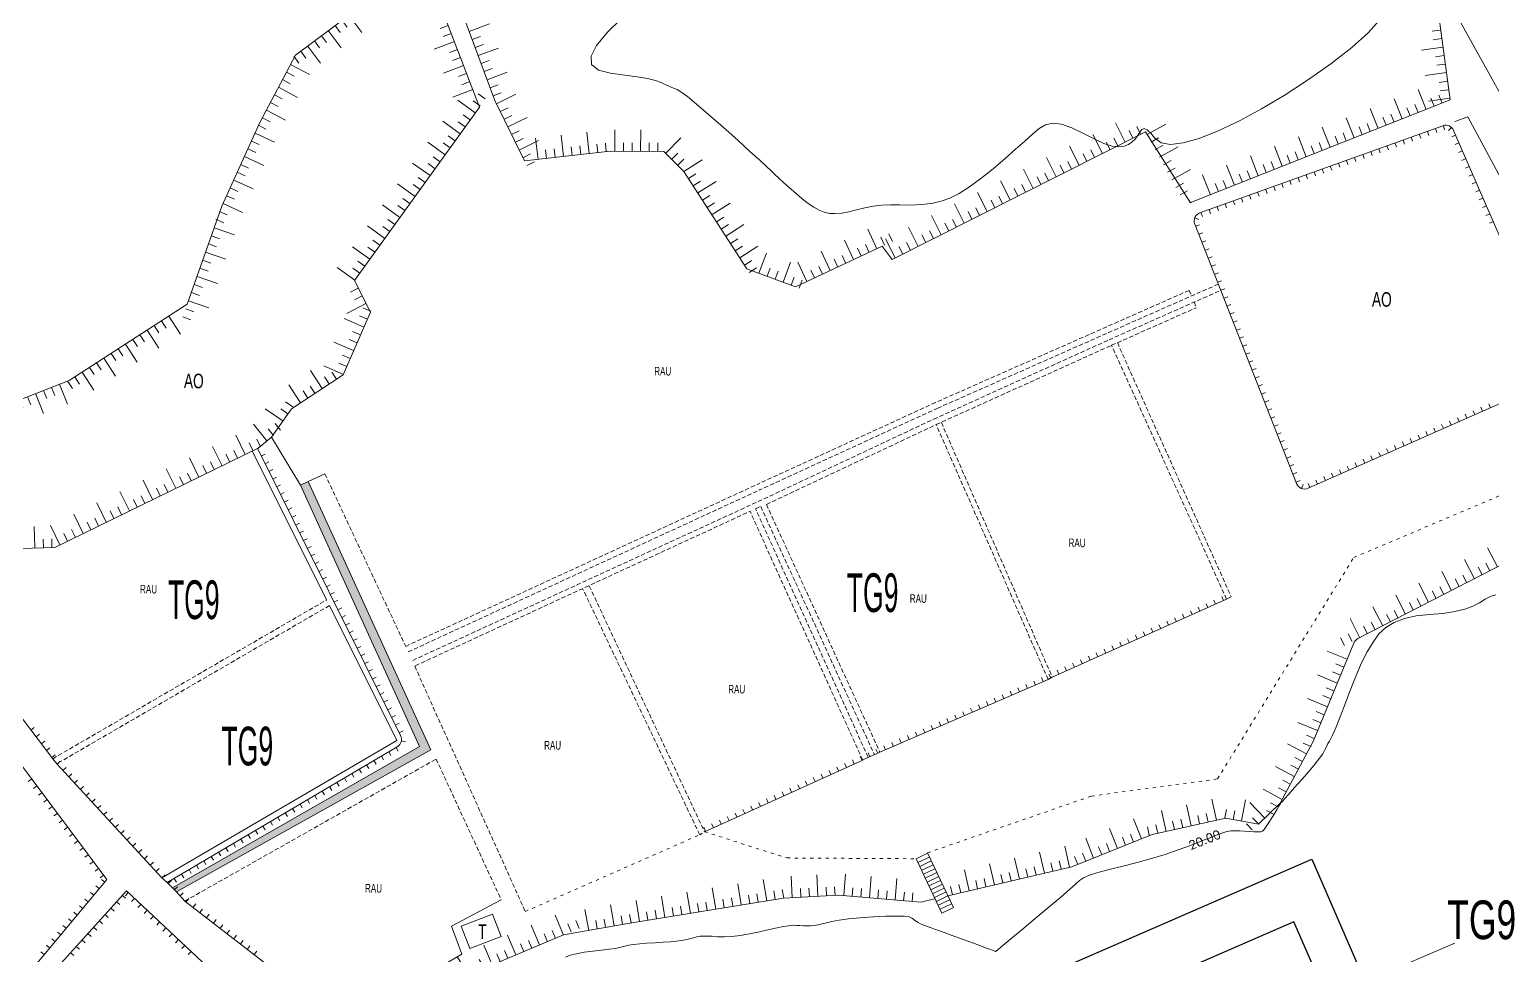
# Model space of a CAD drawing. Header units: inches. Extents: x 496359 to 501064, y 2374078 to 2377203.
# Drawn here: x 499679.6 to 499849.9, y 2376312.6 to 2376420.4 of the extents above; entities that cross this region are included whole.
import ezdxf
from ezdxf.enums import TextEntityAlignment as Align

# ---------------------------------------------------------------- set-up
doc = ezdxf.new("R2010")
doc.units = ezdxf.units.IN
doc.header["$MEASUREMENT"] = 0
doc.linetypes.add('ACAD_ISO03W100', pattern=[30, 12, -18])
doc.linetypes.add('DASHED', pattern=[0.75, 0.5, -0.25])
for name, color, linetype in [('chu', 6, 'Continuous'), ('coc', 1, 'Continuous'), ('MANH', 147, 'Continuous'), ('NOI', 2, 'Continuous'), ('tl', 8, 'Continuous')]:
    doc.layers.add(name, color=color, linetype=linetype)
for name, color, linetype, lineweight in [('EG Text2', 7, 'Continuous', 18), ('ISO', 252, 'Continuous', 20), ('LC Net dam 1', 30, 'Continuous', 30), ('LC Net manh', 239, 'Continuous', 5), ('manh1', 67, 'Continuous', 13)]:
    doc.layers.add(name, color=color, linetype=linetype, lineweight=lineweight)
doc.styles.add('EG Hai', font='')
doc.styles.get("Standard").update_dxf_attribs({"font": 'vnsimli.shx', "height": 2})
doc.styles.add('style1', font='')
doc.styles.get('EG Hai').set_extended_font_data('.VnArial NarrowH')
doc.styles.get('style1').set_extended_font_data('.VnAvantH')

# ---------------------------------------------------------------- blocks, each defined once
blk = doc.blocks.new('t2')
at = {"layer": 'tl', "color": 250, "lineweight": 0}
for p, q in [((-2, 0), (-2, -1)), ((-1, 0), (-1, -1)), ((0, 0), (0, -2.5))]:
    blk.add_line(p, q, dxfattribs=at)
blk = doc.blocks.new('1')
at = {"layer": 'tl', "color": 250, "lineweight": 0}
blk.add_line((0, -0.5), (0, 0), dxfattribs=at)
blk = doc.blocks.new('t1')
at = {"layer": 'tl', "color": 250, "lineweight": 0}
for p, q in [((0, 0), (0, 2.5)), ((-2, 0), (-2, 1)), ((-1, 0), (-1, 1))]:
    blk.add_line(p, q, dxfattribs=at)
blk = doc.blocks.new('2')
at = {"layer": 'coc'}
blk.add_blockref('1', (0, 0.5), dxfattribs=at)
blk = doc.blocks.new('Nền HT mới')
at = {"layer": 'MANH', "lineweight": 0}
h = blk.add_hatch(dxfattribs=at)
h.set_pattern_fill('HONEY', color=8, scale=3, style=0)
h.set_pattern_definition([(0, (-182.5132, 39.2742), (0.5625, 0.3247595), [0.375, -0.75]), (120, (-182.5132, 39.2742), (-0.5625, 0.3247595), [0.375, -0.75]), (60, (-182.5132, 39.2742), (1e-09, 0.649519), [-0.75, 0.375])])
h.paths.add_polyline_path([(-167.17, 87.03), (-168.08, 86.61), (-154.2, 56.21), (-182.97, 39.75), (-182.51, 39.27), (-152.9, 55.79)])
at = {"layer": 'MANH', "lineweight": 0, "elevation": -28.38}
for points in [[(-64.34, 119.54), (-64.46, 119.49), (-69.69, 127.74), (-99.18, 112.89), (-100.35, 114.43), (-110.44, 109.69), (-116.1, 111.8), (-123.42, 123.14), (-125.75, 125.45), (-132.03, 125.49), (-141.99, 124.35), (-145.43, 131.39), (-151.13, 146.74)], [(-33.79, 242.26), (-26, 237.24), (-20.77, 232.65), (-16.79, 228.43), (-21.42, 219.1), (-25.68, 210.52), (-29.54, 204.18), (-26.47, 200.32), (-18.56, 193.72), (-14.49, 183.13), (-15.26, 174.18), (-17.21, 165.65), (-19.9, 159.32), (-26.02, 156.73), (-32.98, 148.84), (-35.76, 142.66), (-34.23, 131.46), (-34.23, 131.46), (-34.24, 131.46)], [(-161.79, 110.42), (-159.93, 106.75), (-163.1, 99.44), (-169.13, 95.51), (-171.43, 92.19), (-173.01, 90.93), (-196.67, 79.37), (-227.21, 78.47), (-237.86, 86.3), (-228.44, 93.67), (-217.7, 95.25), (-208.99, 93.33), (-195, 98.79), (-181.24, 107.68), (-177.23, 119.07), (-172.79, 128.83), (-168.64, 136.68), (-157.81, 144.76), (-152.68, 144.89), (-147.24, 130.61), (-161.79, 110.42)], [(-23.37, 123.11), (-34.2, 142.58)], [(-34.24, 131.46), (-64.34, 119.54)], [(-33.68, 128.95), (-32.17, 129.49), (-27.53, 120.84), (-24.59, 119.17), (-15.84, 120.72)], [(-168.08, 86.61), (-171.43, 92.19)], [(-173.68, 90.61), (-165.02, 73.26)], [(-167.17, 87.03), (-152.9, 55.79), (-182.51, 39.27)], [(-168.08, 86.61), (-167.17, 87.03)], [(-165.22, 87.92), (-167.17, 87.03)], [(-168.08, 86.61), (-154.2, 56.21), (-182.97, 39.75)], [(-163.79, 23.54), (-169.77, 29.13), (-181.51, 38.21), (-182.51, 39.27), (-183.57, 40.37), (-184.19, 40.9), (-196.44, 54.18), (-196.91, 54.77), (-215.16, 78.83)], [(-238.07, 66.09), (-229.92, 74.66), (-222.93, 75.48), (-217.79, 76.04), (-214.56, 72.72), (-190.6, 40.71), (-202.41, 26.56), (-208, 32.4), (-235.63, 58.92), (-238.07, 66.09)], [(-59.72, 73.61), (-59.72, 73.61)], [(-164.7, 72.6), (-156.86, 56.9)], [(-184.19, 40.9), (-156.86, 56.9)], [(-96.4, 43.13), (-95.06, 43.77)], [(-96.4, 43.13), (-93.39, 36.81)], [(-96.19, 42.68), (-94.85, 43.32)], [(-95.97, 42.23), (-94.63, 42.87)], [(-95.07, 43.82), (-92.04, 37.46)], [(-95.76, 41.78), (-94.42, 42.42)], [(-95.54, 41.33), (-94.2, 41.96)], [(-95.33, 40.88), (-93.99, 41.51)], [(-95.11, 40.42), (-93.77, 41.06)], [(-207.98, 12.73), (-205.78, 20.1), (-188.32, 39.39), (-171.91, 24), (-207.74, -15.69), (-222.85, -17.45), (-230.1, -11.31), (-207.98, 12.73), (-207.98, 12.73)], [(-94.9, 39.97), (-93.56, 40.61)], [(-94.68, 39.52), (-93.34, 40.16)], [(-94.47, 39.07), (-93.13, 39.71)], [(-94.25, 38.62), (-92.91, 39.26)], [(-18.56, 39.82), (-39.48, 30.83)], [(-144.69, 38.33), (-150.49, 35.28), (-149.28, 32.01), (-165.9, 22.31)], [(-95.86, 38.08), (-105.43, 38.89), (-111.85, 38.55), (-129.94, 35.6), (-137.43, 34.26), (-147.93, 29.86), (-163.93, 20.24)], [(-95.86, 38.08), (-94.24, 38.46)], [(-94.04, 38.17), (-92.7, 38.8)], [(-93.82, 37.72), (-92.48, 38.35)], [(-93.61, 37.26), (-92.27, 37.9)], [(-149.37, 35.29), (-145.73, 36.69)], [(-144.72, 34.09), (-145.73, 36.69)], [(-93.39, 36.81), (-92.05, 37.45)], [(-148.36, 32.68), (-149.37, 35.29)], [(-148.36, 32.68), (-144.72, 34.09)]]:
    blk.add_lwpolyline(points, dxfattribs=at)
for points in [[(-23.13, 98.45), (-22.25, 98.84, 0.412838), (-21.73, 100.16), (-33.83, 127.91, 0.394871), (-35.08, 128.45), (-63.36, 118.3, 0.422877), (-63.96, 116.99), (-52.11, 86.8, 0.426481), (-50.77, 86.25), (-23.13, 98.45)], [(-183.57, 40.37), (-156.8, 56.17, 0.393719), (-156.41, 57.47), (-173.08, 90.9)], [(-92.7, 38.82), (-78.28, 42.19), (-68.9, 45.95), (-60.33, 47.87), (-56.54, 47.16), (-54.01, 49.61), (-50.18, 56.78), (-45.44, 68.24, -0.177757), (-44.97, 68.75), (-22, 80.55), (-1.51, 89.66)], [(-121.04, 46.28), (-102.62, 54.62, -0.002356), (-102.61, 54.63), (-100.62, 55.52, -0.004141), (-100.61, 55.53), (-81.03, 63.99), (-80.56, 64.27), (-60.25, 73.34), (-59.72, 73.62)]]:
    blk.add_lwpolyline(points, format="xyb", dxfattribs=at)
at = {"layer": 'MANH', "color": 3, "linetype": 'DASHED', "lineweight": 0, "elevation": -28.38}
for points in [[(-64.61, 109.29), (-94.15, 96.23), (-114.92, 86.69)], [(-61.22, 110.02), (-93.86, 95.59), (-114.62, 86.05)], [(-114.12, 85.01), (-94.35, 94.3), (-73.94, 103.53), (-60.93, 109.29)], [(-64.61, 109.29), (-64.33, 108.65)], [(-64.01, 107.93), (-63.8, 107.26)], [(-113.82, 84.37), (-94.06, 93.66), (-73.65, 102.89), (-63.8, 107.26)], [(-155.82, 67.85), (-114.92, 86.69)], [(-155.53, 67.21), (-114.62, 86.05)], [(-155, 66.22), (-114.12, 85.01)], [(-154.7, 65.59), (-115.73, 83.57)], [(-102.62, 54.62), (-115.73, 83.57)], [(-115.09, 83.86), (-114.49, 84.14)], [(-101.99, 54.95), (-115.09, 83.86)], [(-114.49, 84.13), (-101.25, 55.23), (-101.25, 55.23)], [(-113.82, 84.37), (-100.62, 55.53)]]:
    blk.add_lwpolyline(points, dxfattribs=at)
at = {"layer": 'MANH', "linetype": 'DASHED', "lineweight": 0, "elevation": -28.38}
for points in [[(-60.25, 73.34), (-73.65, 102.89)], [(-72.97, 103.21), (-59.72, 73.62)], [(-93.46, 93.91), (-80.56, 64.27)], [(-81.03, 63.99), (-94.06, 93.66)], [(-165.22, 87.92), (-155.82, 67.85)], [(-121.59, 45.92), (-135.22, 74.58)], [(-134.45, 74.89), (-121.04, 46.28)], [(-196.91, 54.77), (-165.02, 73.26)], [(-164.7, 72.6), (-196.44, 54.18)], [(-154.77, 65.55), (-141.9, 36.99)], [(-181.51, 38.21), (-152.27, 54.73)], [(-152.27, 54.73), (-144.69, 38.33)]]:
    blk.add_lwpolyline(points, dxfattribs=at)
at = {"layer": 'MANH', "linetype": 'ACAD_ISO03W100', "lineweight": 0, "ltscale": 0.03, "elevation": -28.38}
for points in [[(-75.99, 50.42), (-61.31, 52.42), (-45.45, 78.2), (-21.9, 88.16), (-5.53, 98.7), (-5.53, 98.7)], [(-95.07, 43.82), (-75.99, 50.42)], [(-141.9, 36.99), (-121.59, 45.92), (-121.04, 46.28), (-111.42, 43.22), (-96.4, 43.13)]]:
    blk.add_lwpolyline(points, dxfattribs=at)
at = {"layer": 'manh1', "color": 1, "lineweight": 0, "elevation": -28.38}
blk.add_lwpolyline([(-137.23, 31.66), (-136.66, 31.89), (-135.94, 32.08), (-135.06, 32.24), (-134.04, 32.37), (-133.03, 32.48), (-132.13, 32.59), (-131.39, 32.7), (-130.79, 32.82), (-130.32, 32.94), (-129.85, 33.06), (-129.28, 33.15), (-128.57, 33.24), (-127.74, 33.31), (-126.79, 33.36), (-125.84, 33.41), (-125, 33.46), (-124.3, 33.53), (-123.73, 33.6), (-123.3, 33.69), (-122.94, 33.77), (-122.62, 33.85), (-122.33, 33.92), (-122.06, 33.99), (-121.81, 34.06), (-121.53, 34.1), (-121.16, 34.12), (-120.7, 34.12), (-120.14, 34.1), (-119.48, 34.05), (-118.72, 34.03), (-117.86, 34.08), (-116.88, 34.19), (-115.8, 34.38), (-114.64, 34.63), (-113.52, 34.88), (-112.58, 35.09), (-111.83, 35.24), (-111.27, 35.33), (-110.9, 35.37), (-110.6, 35.38), (-110.29, 35.37), (-109.95, 35.36), (-109.56, 35.34), (-109.15, 35.32), (-108.71, 35.32), (-108.25, 35.35), (-107.79, 35.42), (-107.32, 35.54), (-106.82, 35.68), (-106.2, 35.84), (-105.35, 35.99), (-104.26, 36.12), (-102.93, 36.25), (-101.41, 36.35), (-99.92, 36.43), (-98.7, 36.45), (-97.8, 36.43), (-97.2, 36.35), (-96.89, 36.23), (-96.72, 36.09), (-96.56, 35.95), (-96.37, 35.81), (-96.15, 35.69), (-95.9, 35.57), (-95.62, 35.45), (-95.32, 35.33), (-94.99, 35.2), (-94.64, 35.07), (-94.25, 34.93), (-93.77, 34.76), (-93.13, 34.53), (-92.32, 34.24), (-91.35, 33.88), (-90.25, 33.48), (-89.19, 33.09), (-88.33, 32.77), (-87.72, 32.55), (-87.34, 32.41), (-87.19, 32.36), (-87.16, 32.35), (-87.15, 32.35), (-87.14, 32.35), (-87.13, 32.36), (-87.09, 32.39), (-86.86, 32.58), (-86.3, 33.04), (-85.38, 33.81), (-84.11, 34.87), (-82.52, 36.19), (-80.92, 37.53), (-79.57, 38.67), (-78.54, 39.56), (-77.82, 40.19), (-77.37, 40.6), (-76.92, 40.89), (-76.22, 41.2), (-75.23, 41.52), (-73.93, 41.88), (-72.35, 42.27), (-70.66, 42.69), (-69, 43.15), (-67.4, 43.63), (-65.88, 44.15), (-64.44, 44.69), (-63.15, 45.2), (-62.09, 45.62), (-61.28, 45.94), (-60.7, 46.15), (-60.34, 46.28), (-60.05, 46.34), (-59.71, 46.38), (-59.28, 46.39), (-58.76, 46.38), (-58.17, 46.35), (-57.59, 46.31), (-57.1, 46.28), (-56.71, 46.26), (-56.43, 46.25), (-56.25, 46.26), (-56.09, 46.34), (-55.89, 46.55), (-55.63, 46.88), (-55.33, 47.33), (-54.98, 47.89), (-54.64, 48.45), (-54.36, 48.91), (-54.16, 49.24), (-54.04, 49.45), (-53.99, 49.53), (-53.98, 49.56), (-53.97, 49.57), (-53.97, 49.58), (-53.95, 49.59), (-53.93, 49.62), (-53.8, 49.76), (-53.5, 50.09), (-53.01, 50.64), (-52.34, 51.41), (-51.51, 52.35), (-50.66, 53.32), (-49.96, 54.16), (-49.43, 54.84), (-49.06, 55.35), (-48.85, 55.72), (-48.72, 56), (-48.59, 56.27), (-48.45, 56.54), (-48.29, 56.82), (-48.11, 57.12), (-47.88, 57.59), (-47.54, 58.36), (-47.11, 59.44), (-46.57, 60.85), (-45.94, 62.53), (-45.26, 64.27), (-44.58, 65.84), (-43.9, 67.2), (-43.21, 68.35), (-42.52, 69.29), (-41.72, 70.04), (-40.73, 70.64), (-39.55, 71.09), (-38.17, 71.39), (-36.62, 71.56), (-35.07, 71.69), (-33.7, 71.89), (-32.53, 72.17), (-31.58, 72.52), (-30.81, 72.93), (-30.16, 73.34), (-29.53, 73.65), (-28.9, 73.86)], dxfattribs=at)
at = {"layer": 'manh1', "lineweight": 0, "elevation": -28.38}
blk.add_lwpolyline([(-42.46, 140.75), (-43.76, 139.26), (-45.66, 137.56), (-48.12, 135.66), (-50.85, 133.74), (-53.55, 131.98), (-56.2, 130.41), (-58.76, 129.03), (-61.23, 127.86), (-63.46, 126.97), (-65.32, 126.44), (-66.79, 126.27), (-67.88, 126.47), (-68.6, 127), (-69.09, 127.58), (-69.5, 127.97), (-69.84, 128.12), (-70.13, 128.02), (-70.37, 127.71), (-70.61, 127.29), (-70.91, 126.9), (-71.26, 126.56), (-71.68, 126.28), (-72.18, 126.06), (-72.8, 125.98), (-73.58, 126.08), (-74.55, 126.4), (-75.69, 126.91), (-76.98, 127.59), (-78.29, 128.22), (-79.46, 128.62), (-80.48, 128.73), (-81.35, 128.57), (-82.09, 128.13), (-82.84, 127.48), (-83.74, 126.67), (-84.81, 125.72), (-86.05, 124.64), (-87.44, 123.45), (-88.86, 122.3), (-90.18, 121.33), (-91.39, 120.57), (-92.48, 120.02), (-93.47, 119.67), (-94.41, 119.45), (-95.36, 119.31), (-96.34, 119.23), (-97.33, 119.21), (-98.35, 119.24), (-99.37, 119.26), (-100.38, 119.22), (-101.38, 119.1), (-102.36, 118.91), (-103.32, 118.67), (-104.23, 118.43), (-105.06, 118.28), (-105.82, 118.22), (-106.49, 118.25), (-107.09, 118.39), (-107.67, 118.62), (-108.29, 118.96), (-108.96, 119.41), (-109.67, 119.95), (-110.42, 120.59), (-111.15, 121.23), (-111.8, 121.82), (-112.37, 122.34), (-112.84, 122.79), (-113.26, 123.19), (-113.8, 123.69), (-114.61, 124.44), (-115.74, 125.46), (-117.17, 126.75), (-118.87, 128.27), (-120.56, 129.75), (-121.96, 130.96), (-123.03, 131.85), (-123.78, 132.41), (-124.22, 132.67), (-124.51, 132.79), (-124.82, 132.91), (-125.19, 133.07), (-125.6, 133.26), (-126.09, 133.47), (-126.75, 133.71), (-127.67, 133.93), (-128.86, 134.14), (-130.31, 134.34), (-131.96, 134.55), (-133.39, 134.92), (-134.17, 135.57), (-134.24, 136.53), (-133.6, 137.8), (-132.31, 139.33), (-130.77, 140.87)], dxfattribs=at)
at = {"layer": 'NOI', "lineweight": 0}
for name, p, rotation in [('t2', (-162.43, 141.31, -13.3), 36.72157310350189), ('t2', (-150.15, 138.26, -13.3), 290.846951058317), ('t2', (-148.41, 139.43, -28.38), 110.3676241416676), ('t2', (-164.83, 139.52, -13.3), 36.72157310350189), ('t2', (-35.07, 137.6, -28.38), 277.7498579597918), ('t2', (-167.24, 137.73, -13.3), 36.72157310350189), ('t2', (-149.08, 135.45, -13.3), 290.846951058317), ('t2', (-147.37, 136.62, -28.38), 110.3676241416676), ('t2', (-34.66, 134.63, -28.38), 277.7498579597918), ('t2', (-169.23, 135.58, -13.3), 62.13863719659293), ('t2', (-146.33, 133.81, -28.38), 110.3676241416676), ('t2', (-170.63, 132.92, -13.3), 62.13863719659293), ('t2', (-148.01, 132.65, -13.3), 290.846951058317), ('t2', (-147.72, 129.95, -13.3), 234.2190607390519), ('t2', (-37.03, 130.35, -28.38), 201.6096158546453), ('t2', (-34.26, 131.65, -28.38), 277.7498579597918), ('t2', (-145.24, 131.01, -28.38), 116.045620262836), ('t2', (-42.61, 128.14, -28.38), 201.6096158546453), ('t2', (-39.82, 129.25, -28.38), 201.6096158546453), ('t2', (-172.03, 130.27, -13.3), 62.13863719659293), ('t2', (-149.47, 127.51, -13.3), 234.2190607390519), ('t2', (-72.05, 126.55, -28.38), 206.7303628261524), ('t2', (-45.4, 127.04, -28.38), 201.6096158546453), ('t2', (-151.22, 125.08, -13.3), 234.2190607390519), ('t2', (-143.93, 128.32, -28.38), 116.045620262836), ('t2', (-134.45, 125.21, -28.38), 186.5284064033363), ('t2', (-131.47, 125.48, -28.38), 179.6716087458148), ('t2', (-128.47, 125.46, -28.38), 179.6716087458148), ('t2', (-74.72, 125.2, -28.38), 206.7303628261524), ('t2', (-69.52, 127.42, -28.38), 118.7084192901656), ('t2', (-50.98, 124.83, -28.38), 201.6096158546453), ('t2', (-48.19, 125.94, -28.38), 201.6096158546453), ('2', (-36.88, 127.8, -28.38), 199.7385401702302), ('2', (-35.94, 128.14, -28.38), 199.7385401702302), ('2', (-35, 128.47, -28.38), 194.9148099184763), ('2', (-34.07, 128.25, -28.38), 137.6190303906886), ('t2', (-173.36, 127.58, -13.3), 65.54278046607163), ('t2', (-142.61, 125.62, -28.38), 116.045620262836), ('t2', (-140.41, 124.53, -28.38), 186.5284064033363), ('t2', (-137.43, 124.87, -28.38), 186.5284064033363), ('t2', (-125.55, 125.25, -28.38), 135.3334702707491), ('t2', (-77.4, 123.85, -28.38), 206.7303628261524), ('t2', (-53.77, 123.73, -28.38), 201.6096158546453), ('2', (-41.59, 126.11, -28.38), 199.7385401702302), ('2', (-40.65, 126.45, -28.38), 199.7385401702302), ('2', (-39.71, 126.79, -28.38), 199.7385401702302), ('2', (-38.77, 127.13, -28.38), 199.7385401702302), ('2', (-37.83, 127.46, -28.38), 199.7385401702302), ('2', (-33.59, 127.37, -28.38), 113.5481263353955), ('2', (-33.2, 126.46, -28.38), 113.5481263353955), ('t2', (-174.6, 124.85, -13.3), 65.54278046607163), ('t2', (-152.98, 122.64, -13.3), 234.2190607390519), ('t2', (-123.42, 123.14, -28.38), 122.8285417916602), ('t2', (-80.08, 122.5, -28.38), 206.7303628261524), ('t2', (-68.08, 124.79, -28.38), 118.7084192901656), ('t2', (-59.35, 121.52, -28.38), 201.6096158546453), ('t2', (-56.56, 122.62, -28.38), 201.6096158546453), ('2', (-46.3, 124.42, -28.38), 199.7385401702302), ('2', (-45.36, 124.76, -28.38), 199.7385401702302), ('2', (-44.41, 125.1, -28.38), 199.7385401702302), ('2', (-43.47, 125.44, -28.38), 199.7385401702302), ('2', (-42.53, 125.77, -28.38), 199.7385401702302), ('2', (-32.8, 125.54, -28.38), 113.5481263353955), ('2', (-32.4, 124.62, -28.38), 113.5481263353955), ('t2', (-154.73, 120.21, -13.3), 234.2190607390519), ('t2', (-85.44, 119.81, -28.38), 206.7303628261524), ('t2', (-82.76, 121.15, -28.38), 206.7303628261524), ('t2', (-66.63, 122.15, -28.38), 118.7084192901656), ('t2', (-62.14, 120.41, -28.38), 201.6096158546453), ('2', (-51, 122.74, -28.38), 199.7385401702302), ('2', (-50.06, 123.07, -28.38), 199.7385401702302), ('2', (-49.12, 123.41, -28.38), 199.7385401702302), ('2', (-48.18, 123.75, -28.38), 199.7385401702302), ('2', (-47.24, 124.09, -28.38), 199.7385401702302), ('2', (-32, 123.71, -28.38), 113.5481263353955), ('2', (-31.6, 122.79, -28.38), 113.5481263353955), ('t2', (-175.84, 122.12, -13.3), 65.54278046607163), ('t2', (-121.79, 120.62, -28.38), 122.8285417916602), ('t2', (-88.12, 118.46, -28.38), 206.7303628261524), ('2', (-55.71, 121.05, -28.38), 199.7385401702302), ('2', (-54.77, 121.38, -28.38), 199.7385401702302), ('2', (-53.83, 121.72, -28.38), 199.7385401702302), ('2', (-52.89, 122.06, -28.38), 199.7385401702302), ('2', (-51.94, 122.4, -28.38), 199.7385401702302), ('2', (-31.2, 121.87, -28.38), 113.5481263353955), ('t2', (-177.08, 119.39, -13.3), 65.54278046607163), ('t2', (-156.49, 117.78, -13.3), 234.2190607390519), ('t2', (-120.16, 118.1, -28.38), 122.8285417916602), ('t2', (-90.8, 117.11, -28.38), 206.7303628261524), ('2', (-60.42, 119.36, -28.38), 199.7385401702302), ('2', (-59.47, 119.7, -28.38), 199.7385401702302), ('2', (-58.53, 120.03, -28.38), 199.7385401702302), ('2', (-57.59, 120.37, -28.38), 199.7385401702302), ('2', (-56.65, 120.71, -28.38), 199.7385401702302), ('2', (-30.8, 120.96, -28.38), 113.5481263353955), ('2', (-30.4, 120.04, -28.38), 113.5481263353955), ('t2', (-158.24, 115.34, -13.3), 234.2190607390519), ('t2', (-93.48, 115.76, -28.38), 206.7303628261524), ('2', (-63.96, 117.71, -28.38), 249.4426466832526), ('2', (-63.24, 118.34, -28.38), 199.7385401702302), ('2', (-62.3, 118.68, -28.38), 199.7385401702302), ('2', (-61.36, 119.02, -28.38), 199.7385401702302), ('2', (-30, 119.12, -28.38), 113.5481263353955), ('2', (-29.6, 118.21, -28.38), 113.5481263353955), ('t2', (-178.11, 116.57, -13.3), 70.6139097889228), ('t2', (-159.99, 112.91, -13.3), 234.2190607390519), ('t2', (-118.54, 115.58, -28.38), 122.8285417916602), ('t2', (-103.69, 112.86, -28.38), 205.1578918828777), ('t2', (-100.97, 114.13, -28.38), 205.1578918828777), ('t2', (-98.84, 113.06, -28.38), 206.7303628261524), ('t2', (-96.16, 114.41, -28.38), 206.7303628261524), ('2', (-63.86, 116.74, -28.38), 291.4280328538228), ('2', (-63.49, 115.81, -28.38), 291.4280328538228), ('2', (-29.2, 117.29, -28.38), 113.5481263353955), ('t2', (-116.91, 113.06, -28.38), 122.8285417916602), ('t2', (-106.4, 111.58, -28.38), 205.1578918828777), ('2', (-63.13, 114.88, -28.38), 291.4280328538228), ('t2', (-179.11, 113.74, -13.3), 70.6139097889228), ('t2', (-161.75, 110.48, -13.3), 234.2190607390519), ('t2', (-114.69, 111.27, -28.38), 159.5516576584122), ('t2', (-111.88, 110.23, -28.38), 159.5516576584122), ('t2', (-109.12, 110.31, -28.38), 205.1578918828777), ('2', (-62.76, 113.95, -28.38), 291.4280328538228), ('2', (-62.4, 113.02, -28.38), 291.4280328538228), ('t2', (-180.1, 110.91, -13.3), 70.6139097889228), ('2', (-62.03, 112.09, -28.38), 291.4280328538228), ('2', (-61.67, 111.16, -28.38), 291.4280328538228), ('t2', (-160.44, 107.74, -13.3), 296.8265886200988), ('2', (-61.3, 110.23, -28.38), 291.4280328538228), ('2', (-60.94, 109.3, -28.38), 291.4280328538228), ('t2', (-181.1, 108.08, -13.3), 70.6139097889228), ('t2', (-160.68, 105.02, -13.3), 246.551937422019), ('2', (-60.57, 108.37, -28.38), 291.4280328538228), ('2', (-60.21, 107.44, -28.38), 291.4280328538228), ('t2', (-183.4, 106.28, -13.3), 32.84617406278367), ('2', (-59.84, 106.51, -28.38), 291.4280328538228), ('2', (-59.48, 105.57, -28.38), 291.4280328538228), ('t2', (-185.92, 104.66, -13.3), 32.84617406278367), ('t2', (-161.88, 102.27, -13.3), 246.551937422019), ('2', (-59.11, 104.64, -28.38), 291.4280328538228), ('t2', (-188.44, 103.03, -13.3), 32.84617406278367), ('t2', (-163.07, 99.51, -13.3), 246.551937422019), ('2', (-58.74, 103.71, -28.38), 291.4280328538228), ('2', (-58.38, 102.78, -28.38), 291.4280328538228), ('t2', (-190.96, 101.4, -13.3), 32.84617406278367), ('t2', (-165.55, 97.85, -13.3), 213.1339438428494), ('2', (-58.01, 101.85, -28.38), 291.4280328538228), ('2', (-57.65, 100.92, -28.38), 291.4280328538228), ('t2', (-193.48, 99.77, -13.3), 32.84617406278367), ('t2', (-168.06, 96.21, -13.3), 213.1339438428494), ('2', (-57.28, 99.99, -28.38), 291.4280328538228), ('2', (-56.92, 99.06, -28.38), 291.4280328538228), ('t2', (-198.9, 97.27, -13.3), 21.31036948970343), ('t2', (-196.11, 98.36, -13.3), 21.31036948970343), ('t2', (-170.11, 94.09, -13.3), 235.2536181189842), ('2', (-56.55, 98.13, -28.38), 291.4280328538228), ('2', (-56.19, 97.2, -28.38), 291.4280328538228), ('2', (-55.82, 96.27, -28.38), 291.4280328538228), ('2', (-55.46, 95.33, -28.38), 291.4280328538228), ('2', (-30.45, 95.22, -28.38), 23.81731431616631), ('2', (-29.53, 95.63, -28.38), 23.81731431616631), ('t2', (-171.97, 91.76, -13.3), 218.584692374308), ('2', (-55.09, 94.4, -28.38), 291.4280328538228), ('2', (-34.11, 93.61, -28.38), 23.81731431616631), ('2', (-33.19, 94.01, -28.38), 23.81731431616631), ('2', (-32.28, 94.42, -28.38), 23.81731431616631), ('2', (-31.36, 94.82, -28.38), 23.81731431616631), ('t2', (-177.2, 88.88, -13.3), 206.0492814456562), ('t2', (-174.51, 90.2, -13.3), 206.0492814456562), ('2', (-54.73, 93.47, -28.38), 291.4280328538228), ('2', (-54.36, 92.54, -28.38), 291.4280328538228), ('2', (-38.68, 91.59, -28.38), 23.81731431616631), ('2', (-37.76, 91.99, -28.38), 23.81731431616631), ('2', (-36.85, 92.4, -28.38), 23.81731431616631), ('2', (-35.93, 92.8, -28.38), 23.81731431616631), ('2', (-35.02, 93.2, -28.38), 23.81731431616631), ('t2', (-179.9, 87.56, -13.3), 206.0492814456562), ('2', (-54, 91.61, -28.38), 291.4280328538228), ('2', (-53.63, 90.68, -28.38), 291.4280328538228), ('2', (-42.34, 89.97, -28.38), 23.81731431616631), ('2', (-41.42, 90.38, -28.38), 23.81731431616631), ('2', (-40.51, 90.78, -28.38), 23.81731431616631), ('2', (-39.59, 91.18, -28.38), 23.81731431616631), ('t2', (-182.59, 86.25, -13.3), 206.0492814456562), ('1', (-172.63, 90, -13.46), 116.5051962514028), ('1', (-172.19, 89.11, -13.46), 116.5051962514028), ('2', (-53.26, 89.75, -28.38), 291.4280328538228), ('2', (-52.9, 88.82, -28.38), 291.4280328538228), ('2', (-46, 88.36, -28.38), 23.81731431616631), ('2', (-45.08, 88.76, -28.38), 23.81731431616631), ('2', (-44.17, 89.17, -28.38), 23.81731431616631), ('2', (-43.25, 89.57, -28.38), 23.81731431616631), ('t2', (-185.29, 84.93, -13.3), 206.0492814456562), ('1', (-171.74, 88.21, -13.46), 116.5051962514028), ('1', (-171.3, 87.32, -13.46), 116.5051962514028), ('2', (-52.53, 87.89, -28.38), 291.4280328538228), ('2', (-52.17, 86.96, -28.38), 291.4280328538228), ('2', (-49.66, 86.74, -28.38), 23.81731431616631), ('2', (-48.74, 87.15, -28.38), 23.81731431616631), ('2', (-47.83, 87.55, -28.38), 23.81731431616631), ('2', (-46.91, 87.95, -28.38), 23.81731431616631), ('t2', (-190.68, 82.3, -13.3), 206.0492814456562), ('t2', (-187.98, 83.61, -13.3), 206.0492814456562), ('1', (-170.85, 86.42, -13.46), 116.5051962514028), ('1', (-170.4, 85.53, -13.46), 116.5051962514028), ('2', (-51.53, 86.23, -28.38), 339.0655109986433), ('2', (-50.57, 86.34, -28.38), 23.81731431616631), ('t2', (-193.37, 80.98, -13.3), 206.0492814456562), ('1', (-169.96, 84.63, -13.46), 116.5051962514028), ('1', (-169.51, 83.74, -13.46), 116.5051962514028), ('t2', (-199, 79.3, -13.3), 181.6765807625135), ('t2', (-196.07, 79.66, -13.3), 206.0492814456562), ('1', (-169.06, 82.84, -13.46), 116.5051962514028), ('1', (-168.62, 81.95, -13.46), 116.5051962514028), ('1', (-168.17, 81.05, -13.46), 116.5051962514028), ('1', (-167.73, 80.16, -13.46), 116.5051962514028), ('1', (-167.28, 79.26, -13.46), 116.5051962514028), ('1', (-166.83, 78.37, -13.46), 116.5051962514028), ('t1', (-28.73, 77.09, -28.38), 27.20391866417931), ('1', (-166.39, 77.47, -13.46), 116.5051962514028), ('1', (-165.94, 76.58, -13.46), 116.5051962514028), ('t1', (-31.4, 75.72, -28.38), 27.20391866417931), ('1', (-165.49, 75.68, -13.46), 116.5051962514028), ('1', (-165.05, 74.79, -13.46), 116.5051962514028), ('t1', (-36.74, 72.98, -28.38), 27.20391866417931), ('t1', (-34.07, 74.35, -28.38), 27.20391866417931), ('1', (-164.6, 73.89, -13.46), 116.5051962514028), ('2', (-60.62, 73.18, -28.38), 24.05949091351463), ('t1', (-39.41, 71.6, -28.38), 27.20391866417931), ('1', (-164.15, 73, -13.46), 116.5051962514028), ('1', (-163.71, 72.1, -13.46), 116.5051962514028), ('2', (-65.18, 71.14, -28.38), 24.05949091351463), ('2', (-64.27, 71.54, -28.38), 24.05949091351463), ('2', (-63.36, 71.95, -28.38), 24.05949091351463), ('2', (-62.44, 72.36, -28.38), 24.05949091351463), ('2', (-61.53, 72.77, -28.38), 24.05949091351463), ('t1', (-42.08, 70.23, -28.38), 27.20391866417931), ('1', (-163.26, 71.21, -13.46), 116.5051962514028), ('1', (-162.82, 70.31, -13.46), 116.5051962514028), ('2', (-68.84, 69.51, -28.38), 24.05949091351463), ('2', (-67.92, 69.91, -28.38), 24.05949091351463), ('2', (-67.01, 70.32, -28.38), 24.05949091351463), ('2', (-66.1, 70.73, -28.38), 24.05949091351463), ('t1', (-44.74, 68.86, -28.38), 27.20391866417931), ('1', (-162.37, 69.42, -13.46), 116.5051962514028), ('1', (-161.92, 68.52, -13.46), 116.5051962514028), ('2', (-72.49, 67.88, -28.38), 24.05949091351463), ('2', (-71.57, 68.28, -28.38), 24.05949091351463), ('2', (-70.66, 68.69, -28.38), 24.05949091351463), ('2', (-69.75, 69.1, -28.38), 24.05949091351463), ('1', (-161.48, 67.63, -13.46), 116.5051962514028), ('1', (-161.03, 66.74, -13.46), 116.5051962514028), ('2', (-76.14, 66.24, -28.38), 24.05949091351463), ('2', (-75.23, 66.65, -28.38), 24.05949091351463), ('2', (-74.31, 67.06, -28.38), 24.05949091351463), ('2', (-73.4, 67.47, -28.38), 24.05949091351463), ('t1', (-46.22, 66.35, -28.38), 67.52170984618486), ('1', (-160.58, 65.84, -13.46), 116.5051962514028), ('1', (-160.14, 64.95, -13.46), 116.5051962514028), ('2', (-79.79, 64.61, -28.38), 24.05949091351463), ('2', (-78.88, 65.02, -28.38), 24.05949091351463), ('2', (-77.97, 65.43, -28.38), 24.05949091351463), ('2', (-77.05, 65.84, -28.38), 24.05949091351463), ('1', (-159.69, 64.05, -13.46), 116.5051962514028), ('1', (-159.25, 63.16, -13.46), 116.5051962514028), ('2', (-83.43, 62.95, -28.38), 23.36536997479848), ('2', (-82.51, 63.35, -28.38), 23.36536997479848), ('2', (-81.59, 63.75, -28.38), 23.36536997479848), ('2', (-80.7, 64.19, -28.38), 30.94571059914549), ('t1', (-47.37, 63.58, -28.38), 67.52170984618486), ('1', (-158.8, 62.26, -13.46), 116.5051962514028), ('1', (-158.35, 61.37, -13.46), 116.5051962514028), ('2', (-88.02, 60.97, -28.38), 23.36536997479848), ('2', (-87.1, 61.37, -28.38), 23.36536997479848), ('2', (-86.18, 61.76, -28.38), 23.36536997479848), ('2', (-85.26, 62.16, -28.38), 23.36536997479848), ('2', (-84.35, 62.56, -28.38), 23.36536997479848), ('t1', (-48.51, 60.81, -28.38), 67.52170984618486), ('1', (-157.91, 60.47, -13.46), 116.5051962514028), ('1', (-157.46, 59.58, -13.46), 116.5051962514028), ('2', (-91.69, 59.38, -28.38), 23.36536997479848), ('2', (-90.77, 59.78, -28.38), 23.36536997479848), ('2', (-89.85, 60.18, -28.38), 23.36536997479848), ('2', (-88.94, 60.57, -28.38), 23.36536997479848), ('1', (-199.45, 58.11, -28.38), 127.1879173242808), ('1', (-157.01, 58.68, -13.46), 116.5051962514028), ('1', (-156.57, 57.79, -13.46), 116.5051962514028), ('2', (-95.36, 57.8, -28.38), 23.36536997479848), ('2', (-94.44, 58.19, -28.38), 23.36536997479848), ('2', (-93.53, 58.59, -28.38), 23.36536997479848), ('2', (-92.61, 58.99, -28.38), 23.36536997479848), ('t1', (-49.66, 58.04, -28.38), 67.52170984618486), ('1', (-198.84, 57.32, -28.38), 127.1879173242808), ('1', (-198.24, 56.52, -28.38), 127.1879173242808), ('1', (-156.32, 56.84, -13.46), 79.25476905773414), ('2', (-99.95, 55.82, -28.38), 23.36536997479848), ('2', (-99.03, 56.21, -28.38), 23.36536997479848), ('2', (-98.12, 56.61, -28.38), 23.36536997479848), ('2', (-97.2, 57.01, -28.38), 23.36536997479848), ('2', (-96.28, 57.4, -28.38), 23.36536997479848), ('t1', (-50.95, 55.33, -28.38), 61.88194060584143), ('1', (-197.63, 55.72, -28.38), 127.1879173242808), ('1', (-197.03, 54.93, -28.38), 127.1879173242808), ('1', (-159.51, 54.56, -13.46), 30.5432254458219), ('1', (-158.65, 55.07, -13.46), 30.5432254458219), ('1', (-157.79, 55.58, -13.46), 30.5432254458219), ('1', (-156.93, 56.09, -13.46), 30.5432254458219), ('2', (-103.6, 54.18, -28.38), 24.3702039861334), ('2', (-102.69, 54.59, -28.38), 24.3702039861334), ('2', (-101.78, 55, -28.38), 24.31449186617359), ('2', (-100.87, 55.41, -28.38), 24.31449186617359), ('1', (-196.41, 54.14, -28.38), 132.7058055993876), ('1', (-195.73, 53.41, -28.38), 132.7058055993876), ('1', (-195.05, 52.67, -28.38), 132.7058055993876), ('1', (-162.1, 53.04, -13.46), 30.5432254458219), ('1', (-161.23, 53.55, -13.46), 30.5432254458219), ('1', (-160.37, 54.06, -13.46), 30.5432254458219), ('2', (-107.24, 52.53, -28.38), 24.3702039861334), ('2', (-106.33, 52.94, -28.38), 24.3702039861334), ('2', (-105.42, 53.35, -28.38), 24.3702039861334), ('2', (-104.51, 53.77, -28.38), 24.3702039861334), ('t1', (-52.37, 52.69, -28.38), 61.88194060584143), ('1', (-199.36, 52.41, -28.38), 306.8145792998378), ('1', (-198.76, 51.61, -28.38), 306.8145792998378), ('1', (-194.38, 51.94, -28.38), 132.7058055993876), ('1', (-193.7, 51.2, -28.38), 132.7058055993876), ('1', (-164.68, 51.52, -13.46), 30.5432254458219), ('1', (-163.82, 52.02, -13.46), 30.5432254458219), ('1', (-162.96, 52.53, -13.46), 30.5432254458219), ('2', (-110.89, 50.88, -28.38), 24.3702039861334), ('2', (-109.98, 51.29, -28.38), 24.3702039861334), ('2', (-109.07, 51.7, -28.38), 24.3702039861334), ('2', (-108.16, 52.12, -28.38), 24.3702039861334), ('t1', (-53.78, 50.04, -28.38), 61.88194060584143), ('1', (-198.16, 50.81, -28.38), 306.8145792998378), ('1', (-197.56, 50.01, -28.38), 306.8145792998378), ('1', (-193.02, 50.47, -28.38), 132.7058055993876), ('1', (-192.34, 49.73, -28.38), 132.7058055993876), ('1', (-168.12, 49.48, -13.46), 30.5432254458219), ('1', (-167.26, 49.99, -13.46), 30.5432254458219), ('1', (-166.4, 50.5, -13.46), 30.5432254458219), ('1', (-165.54, 51.01, -13.46), 30.5432254458219), ('2', (-114.53, 49.23, -28.38), 24.3702039861334), ('2', (-113.62, 49.64, -28.38), 24.3702039861334), ('2', (-112.71, 50.05, -28.38), 24.3702039861334), ('2', (-111.8, 50.46, -28.38), 24.3702039861334), ('t1', (-61.44, 47.62, -28.38), 12.62359674349537), ('t1', (-58.5, 47.53, -28.38), 349.4553678921361), ('t1', (-55.82, 47.87, -28.38), 43.98683620417582), ('1', (-196.96, 49.21, -28.38), 306.8145792998378), ('1', (-196.36, 48.41, -28.38), 306.8145792998378), ('1', (-191.66, 49, -28.38), 132.7058055993876), ('1', (-190.98, 48.26, -28.38), 132.7058055993876), ('1', (-190.31, 47.53, -28.38), 132.7058055993876), ('1', (-170.71, 47.96, -13.46), 30.5432254458219), ('1', (-169.85, 48.47, -13.46), 30.5432254458219), ('1', (-168.99, 48.97, -13.46), 30.5432254458219), ('2', (-118.18, 47.58, -28.38), 24.3702039861334), ('2', (-117.26, 47.99, -28.38), 24.3702039861334), ('2', (-116.35, 48.4, -28.38), 24.3702039861334), ('2', (-115.44, 48.81, -28.38), 24.3702039861334), ('t1', (-70.16, 45.44, -28.38), 21.80877804327751), ('t1', (-67.3, 46.31, -28.38), 12.62359674349537), ('t1', (-64.37, 46.96, -28.38), 12.62359674349537), ('1', (-195.77, 47.61, -28.38), 306.8145792998378), ('1', (-195.17, 46.81, -28.38), 306.8145792998378), ('1', (-194.57, 46.01, -28.38), 306.8145792998378), ('1', (-189.63, 46.79, -28.38), 132.7058055993876), ('1', (-188.95, 46.06, -28.38), 132.7058055993876), ('1', (-173.29, 46.43, -13.46), 30.5432254458219), ('1', (-172.43, 46.94, -13.46), 30.5432254458219), ('1', (-171.57, 47.45, -13.46), 30.5432254458219), ('2', (-120.91, 46.34, -28.38), 24.3702039861334), ('2', (-120, 46.75, -28.38), 24.3702039861334), ('2', (-119.09, 47.16, -28.38), 24.3702039861334), ('t1', (-72.94, 44.33, -28.38), 21.80877804327751), ('1', (-193.97, 45.21, -28.38), 306.8145792998378), ('1', (-193.37, 44.4, -28.38), 306.8145792998378), ('1', (-188.27, 45.32, -28.38), 132.7058055993876), ('1', (-187.59, 44.59, -28.38), 132.7058055993876), ('1', (-176.74, 44.4, -13.46), 30.5432254458219), ('1', (-175.88, 44.91, -13.46), 30.5432254458219), ('1', (-175.01, 45.42, -13.46), 30.5432254458219), ('1', (-174.15, 45.93, -13.46), 30.5432254458219), ('t1', (-78.53, 42.14, -28.38), 13.16801711184051), ('t1', (-75.73, 43.21, -28.38), 21.80877804327751), ('1', (-192.77, 43.6, -28.38), 306.8145792998378), ('1', (-192.17, 42.8, -28.38), 306.8145792998378), ('1', (-186.92, 43.85, -28.38), 132.7058055993876), ('1', (-186.24, 43.12, -28.38), 132.7058055993876), ('1', (-185.56, 42.39, -28.38), 132.7058055993876), ('1', (-179.32, 42.88, -13.46), 30.5432254458219), ('1', (-178.46, 43.38, -13.46), 30.5432254458219), ('1', (-177.6, 43.89, -13.46), 30.5432254458219), ('t1', (-84.37, 40.77, -28.38), 13.16801711184051), ('t1', (-81.45, 41.45, -28.38), 13.16801711184051), ('1', (-191.57, 42, -28.38), 306.8145792998378), ('1', (-190.97, 41.2, -28.38), 306.8145792998378), ('1', (-184.88, 41.65, -28.38), 132.7058055993876), ('1', (-184.2, 40.92, -28.38), 132.7058055993876), ('1', (-181.9, 41.35, -13.46), 30.5432254458219), ('1', (-181.04, 41.86, -13.46), 30.5432254458219), ('1', (-180.18, 42.37, -13.46), 30.5432254458219), ('t2', (-113.79, 38.23, -28.38), 189.2753084287073), ('t2', (-110.82, 38.61, -28.38), 182.9696847304496), ('t2', (-107.83, 38.76, -28.38), 182.9696847304496), ('t2', (-104.83, 38.84, -28.38), 175.1887659331472), ('t2', (-101.84, 38.58, -28.38), 175.1887659331472), ('t1', (-90.21, 39.4, -28.38), 13.16801711184051), ('t1', (-87.29, 40.09, -28.38), 13.16801711184051), ('1', (-192.13, 38.88, -28.38), 230.1542347546903), ('1', (-191.49, 39.65, -28.38), 230.1542347546903), ('1', (-190.85, 40.41, -28.38), 230.1542347546903), ('1', (-188.11, 39.19, -28.38), 316.8556246199593), ('1', (-183.45, 40.25, -28.38), 133.8275988657302), ('1', (-182.77, 40.84, -13.46), 30.5432254458219), ('1', (-182.76, 39.53, -28.38), 133.8275988657302), ('t2', (-122.68, 36.78, -28.38), 189.2753084287073), ('t2', (-119.72, 37.27, -28.38), 189.2753084287073), ('t2', (-116.75, 37.75, -28.38), 189.2753084287073), ('t2', (-98.85, 38.33, -28.38), 175.1887659331472), ('1', (-193.41, 37.34, -28.38), 230.1542347546903), ('1', (-192.77, 38.11, -28.38), 230.1542347546903), ('1', (-189.47, 38.12, -28.38), 47.84156429042238), ('1', (-188.8, 38.86, -28.38), 47.84156429042238), ('1', (-187.38, 38.5, -28.38), 316.8556246199593), ('1', (-186.65, 37.82, -28.38), 316.8556246199593), ('1', (-182.07, 38.81, -28.38), 133.4503472228112), ('1', (-181.37, 38.1, -28.38), 142.2624485061515), ('1', (-180.57, 37.49, -28.38), 142.2624485061515), ('t2', (-134.51, 34.78, -28.38), 190.118319014623), ('t2', (-131.55, 35.31, -28.38), 190.118319014623), ('t2', (-128.6, 35.82, -28.38), 189.2753084287073), ('t2', (-125.64, 36.3, -28.38), 189.2753084287073), ('1', (-194.69, 35.81, -28.38), 230.1542347546903), ('1', (-194.05, 36.58, -28.38), 230.1542347546903), ('1', (-191.48, 35.89, -28.38), 47.84156429042238), ('1', (-190.81, 36.63, -28.38), 47.84156429042238), ('1', (-190.14, 37.38, -28.38), 47.84156429042238), ('1', (-185.92, 37.14, -28.38), 316.8556246199593), ('1', (-185.19, 36.45, -28.38), 316.8556246199593), ('1', (-179.78, 36.88, -28.38), 142.2624485061515), ('1', (-178.99, 36.27, -28.38), 142.2624485061515), ('1', (-178.2, 35.65, -28.38), 142.2624485061515), ('t2', (-140.23, 33.09, -28.38), 202.7410908403033), ('t2', (-137.46, 34.25, -28.38), 202.7410908403033), ('1', (-195.98, 34.27, -28.38), 230.1542347546903), ('1', (-195.33, 35.04, -28.38), 230.1542347546903), ('1', (-192.82, 34.41, -28.38), 47.84156429042238), ('1', (-192.15, 35.15, -28.38), 47.84156429042238), ('1', (-184.46, 35.77, -28.38), 316.8556246199593), ('1', (-183.73, 35.08, -28.38), 316.8556246199593), ('1', (-183, 34.4, -28.38), 316.8556246199593), ('1', (-177.41, 35.04, -28.38), 142.2624485061515), ('1', (-176.62, 34.43, -28.38), 142.2624485061515), ('1', (-175.83, 33.82, -28.38), 142.2624485061515), ('t2', (-142.99, 31.93, -28.38), 202.7410908403033), ('1', (-197.26, 32.74, -28.38), 230.1542347546903), ('1', (-196.62, 33.5, -28.38), 230.1542347546903), ('1', (-194.16, 32.93, -28.38), 47.84156429042238), ('1', (-193.49, 33.67, -28.38), 47.84156429042238), ('1', (-182.27, 33.72, -28.38), 316.8556246199593), ('1', (-181.54, 33.03, -28.38), 316.8556246199593), ('1', (-175.04, 33.21, -28.38), 142.2624485061515), ('1', (-174.25, 32.59, -28.38), 142.2624485061515), ('1', (-173.46, 31.98, -28.38), 142.2624485061515), ('t2', (-148.48, 29.53, -28.38), 211.0206006969573), ('t2', (-145.76, 30.77, -28.38), 202.7410908403033), ('1', (-197.9, 31.97, -28.38), 230.1542347546903), ('1', (-194.84, 32.19, -28.38), 47.84156429042238), ('1', (-180.81, 32.35, -28.38), 316.8556246199593)]:
    blk.add_blockref(name, p, dxfattribs=dict(at, rotation=rotation))
at = {"layer": 'chu', "color": 6, "lineweight": 0, "style": 'style1', "width": 0.7}
for p in [(-43.34, 107.4, -28.38), (-181.64, 97.91, -28.38)]:
    blk.add_text('AO', height=1.7, rotation=359.2672, dxfattribs=at).set_placement(p)
for s, height, p in [('RAU', 1, (-126.88, 99.38, -28.38)), ('RAU', 1, (-78.65, 79.4, -28.38)), ('RAU', 1, (-186.74, 74.01, -28.38)), ('RAU', 1, (-97.13, 72.92, -28.38)), ('RAU', 1, (-118.27, 62.37, -28.38)), ('RAU', 1, (-139.7, 55.84, -28.38)), ('RAU', 1, (-176.18, 54.02, -28.38)), ('RAU', 1, (-160.55, 39.2, -28.38)), ('T', 1.7, (-147.37, 33.78, -28.38))]:
    blk.add_text(s, height=height, dxfattribs=at).set_placement(p)
at = {"layer": 'manh1', "lineweight": 0}
blk.add_text('20.00', height=1, rotation=21.5331, dxfattribs=at).set_placement((-62.81, 45.33, -28.38), align=Align.MIDDLE)

msp = doc.modelspace()

# ---------------------------------------------------------------- linework, layer by layer
at = {"layer": 'LC Net dam 1'}
for points in [[(499837.96, 2376302.93), (499771.36, 2376273.95), (499762.27, 2376294.86), (499828.86, 2376323.84)], [(499826.79, 2376316.55), (499768.82, 2376291.32), (499773.87, 2376279.71), (499831.84, 2376304.94)]]:
    msp.add_lwpolyline(points, close=True, dxfattribs=at)

# ---------------------------------------------------------------- block references
at = {"layer": 'LC Net manh'}
msp.add_blockref('Nền HT mới', (499879.2, 2376280.77, 2.92), dxfattribs=at)

# ---------------------------------------------------------------- next in the draw order: wipeouts: each hides what was drawn before it
at = {"ltscale": 500}
for points, z in [([(499695.8, 2376351.11), (499695.33, 2376351.66), (499695.08, 2376352.06), (499694.84, 2376352.56), (499694.68, 2376353.08), (499694.58, 2376353.58), (499694.55, 2376354.02), (499694.57, 2376354.54), (499694.63, 2376354.95), (499694.79, 2376355.52), (499694.91, 2376355.84), (499695.14, 2376356.27), (499695.4, 2376356.67), (499695.78, 2376357.1), (499696.19, 2376357.46), (499696.66, 2376357.78), (499697.11, 2376358.01), (499697.55, 2376358.17), (499697.94, 2376358.27), (499698.45, 2376358.34), (499698.88, 2376358.35), (499699.3, 2376358.32), (499699.84, 2376358.22), (499700.25, 2376358.09), (499700.63, 2376357.93), (499701.22, 2376357.59), (499701.48, 2376357.39), (499701.78, 2376357.12), (499702.03, 2376356.84), (499702.29, 2376356.49), (499702.54, 2376356.08), (499702.7, 2376355.74), (499702.83, 2376355.39), (499702.94, 2376354.94), (499703, 2376354.54), (499703.02, 2376353.95), (499702.96, 2376353.4), (499702.87, 2376352.97), (499702.75, 2376352.62), (499702.55, 2376352.17), (499702.33, 2376351.8), (499702.13, 2376351.51), (499701.79, 2376351.12), (499701.53, 2376350.88), (499701.12, 2376350.58), (499700.84, 2376350.41), (499700.59, 2376350.28), (499700.29, 2376350.15), (499699.94, 2376350.04), (499699.6, 2376349.96), (499699.26, 2376349.9), (499698.9, 2376349.88), (499698.62, 2376349.88), (499698.18, 2376349.92), (499697.82, 2376349.99), (499697.41, 2376350.1), (499697.02, 2376350.26), (499696.54, 2376350.52), (499696.32, 2376350.66), (499696.02, 2376350.91)], -292.34), ([(499774.82, 2376351.93), (499774.36, 2376352.48), (499774.11, 2376352.88), (499773.87, 2376353.38), (499773.7, 2376353.91), (499773.61, 2376354.4), (499773.58, 2376354.84), (499773.6, 2376355.37), (499773.66, 2376355.77), (499773.82, 2376356.34), (499773.94, 2376356.66), (499774.16, 2376357.09), (499774.43, 2376357.49), (499774.81, 2376357.93), (499775.22, 2376358.29), (499775.69, 2376358.6), (499776.14, 2376358.83), (499776.58, 2376358.99), (499776.97, 2376359.09), (499777.48, 2376359.16), (499777.91, 2376359.17), (499778.32, 2376359.14), (499778.86, 2376359.04), (499779.27, 2376358.92), (499779.66, 2376358.75), (499780.25, 2376358.41), (499780.51, 2376358.21), (499780.8, 2376357.94), (499781.06, 2376357.66), (499781.32, 2376357.31), (499781.57, 2376356.9), (499781.73, 2376356.56), (499781.86, 2376356.21), (499781.97, 2376355.76), (499782.03, 2376355.36), (499782.05, 2376354.78), (499781.99, 2376354.23), (499781.89, 2376353.79), (499781.78, 2376353.44), (499781.58, 2376353), (499781.36, 2376352.62), (499781.16, 2376352.33), (499780.82, 2376351.95), (499780.55, 2376351.7), (499780.15, 2376351.4), (499779.87, 2376351.23), (499779.62, 2376351.1), (499779.31, 2376350.97), (499778.96, 2376350.86), (499778.63, 2376350.78), (499778.28, 2376350.72), (499777.93, 2376350.7), (499777.64, 2376350.7), (499777.21, 2376350.74), (499776.85, 2376350.81), (499776.44, 2376350.93), (499776.05, 2376351.08), (499775.57, 2376351.34), (499775.35, 2376351.49), (499775.05, 2376351.73)], -292.34), ([(499702.04, 2376334.08), (499701.57, 2376334.63), (499701.32, 2376335.03), (499701.09, 2376335.53), (499700.92, 2376336.05), (499700.82, 2376336.55), (499700.79, 2376336.99), (499700.81, 2376337.51), (499700.87, 2376337.92), (499701.03, 2376338.49), (499701.15, 2376338.81), (499701.38, 2376339.24), (499701.64, 2376339.64), (499702.02, 2376340.07), (499702.43, 2376340.43), (499702.9, 2376340.75), (499703.35, 2376340.98), (499703.79, 2376341.14), (499704.18, 2376341.24), (499704.69, 2376341.31), (499705.12, 2376341.32), (499705.54, 2376341.29), (499706.08, 2376341.19), (499706.49, 2376341.06), (499706.87, 2376340.9), (499707.46, 2376340.56), (499707.72, 2376340.36), (499708.02, 2376340.09), (499708.27, 2376339.81), (499708.53, 2376339.46), (499708.78, 2376339.05), (499708.94, 2376338.71), (499709.07, 2376338.36), (499709.18, 2376337.91), (499709.24, 2376337.51), (499709.26, 2376336.92), (499709.2, 2376336.37), (499709.11, 2376335.94), (499708.99, 2376335.59), (499708.79, 2376335.14), (499708.57, 2376334.77), (499708.37, 2376334.48), (499708.03, 2376334.09), (499707.77, 2376333.85), (499707.36, 2376333.55), (499707.08, 2376333.38), (499706.83, 2376333.25), (499706.53, 2376333.12), (499706.18, 2376333.01), (499705.84, 2376332.93), (499705.5, 2376332.87), (499705.15, 2376332.85), (499704.86, 2376332.85), (499704.42, 2376332.89), (499704.06, 2376332.96), (499703.65, 2376333.07), (499703.26, 2376333.23), (499702.78, 2376333.49), (499702.56, 2376333.64), (499702.26, 2376333.88)], -277.43), ([(499845.74, 2376313.85), (499845.27, 2376314.4), (499845.02, 2376314.8), (499844.79, 2376315.29), (499844.62, 2376315.82), (499844.52, 2376316.32), (499844.49, 2376316.76), (499844.51, 2376317.28), (499844.57, 2376317.69), (499844.73, 2376318.26), (499844.86, 2376318.58), (499845.08, 2376319.01), (499845.34, 2376319.41), (499845.72, 2376319.84), (499846.13, 2376320.2), (499846.6, 2376320.52), (499847.06, 2376320.75), (499847.49, 2376320.91), (499847.89, 2376321.01), (499848.39, 2376321.08), (499848.82, 2376321.09), (499849.24, 2376321.06), (499849.78, 2376320.96), (499850.19, 2376320.83), (499850.57, 2376320.67), (499851.16, 2376320.32), (499851.42, 2376320.13), (499851.72, 2376319.86), (499851.97, 2376319.58), (499852.24, 2376319.23), (499852.48, 2376318.82), (499852.64, 2376318.48), (499852.77, 2376318.13), (499852.89, 2376317.68), (499852.94, 2376317.27), (499852.96, 2376316.69), (499852.91, 2376316.14), (499852.81, 2376315.71), (499852.69, 2376315.36), (499852.49, 2376314.91), (499852.28, 2376314.53), (499852.07, 2376314.25), (499851.73, 2376313.86), (499851.47, 2376313.62), (499851.06, 2376313.32), (499850.78, 2376313.15), (499850.53, 2376313.02), (499850.23, 2376312.89), (499849.88, 2376312.77), (499849.55, 2376312.7), (499849.2, 2376312.64), (499848.85, 2376312.62), (499848.56, 2376312.62), (499848.13, 2376312.66), (499847.76, 2376312.73), (499847.36, 2376312.84), (499846.96, 2376313), (499846.49, 2376313.26), (499846.27, 2376313.4), (499845.96, 2376313.64)], -266.15)]:
    msp.add_wipeout(points, dxfattribs=at).translate(0, 0, z).dxf.layer = 'ISO'

# ---------------------------------------------------------------- next in the draw order: texts
at = {"layer": 'EG Text2', "style": 'EG Hai'}
for width, p in [(0.6, (499698.71, 2376354.05, -292.34)), (0.6, (499777.74, 2376354.87, -292.34)), (0.6, (499704.95, 2376337.02, -277.43)), (0.8, (499848.65, 2376316.79, -266.15))]:
    msp.add_text('tg9', height=4.5, rotation=0, dxfattribs=dict(at, width=width)).set_placement(p, align=Align.MIDDLE_CENTER)

doc.saveas('drawing.dxf')
